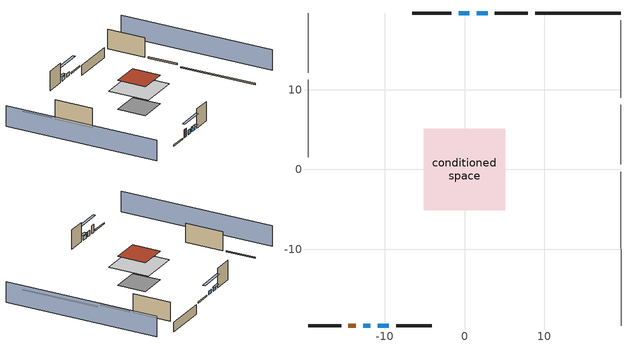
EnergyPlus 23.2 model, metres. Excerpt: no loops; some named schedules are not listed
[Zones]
conditioned space
 floor adiabatic (AdiabaticFloorConstruction): -5.1,-5.1 -5.1,5.1 5.1,5.1 5.1,-5.1 z2.74
 floor foundation (Slab1 construction): -3.6,-3.6 -3.6,3.6 3.6,3.6 3.6,-3.6 z-2.13
 wall outside (RimJoist1 construction): 7.96,19.63 3.81,19.63 z0.3:0.61
 wall outside (RimJoist3 construction): -19.63,-19.63 -15.49,-19.63 z0.3:0.61
 wall outside (AdiabaticWallConstruction 1): -14.56,-19.63 -13.64,-19.63 z0.3:2.34
 wall outside (AdiabaticWallConstruction): 2.89,19.63 1.55,19.63 / 0.62,19.63 -0.71,19.63 z0.3:1.19; -12.72,-19.63 -11.83,-19.63 z0.3:1.49; -10.9,-19.63 -9.52,-19.63 z0.3:1.25
 wall outside (Wall1 construction): -1.64,19.63 -6.53,19.63 z0.3:5.18
 wall outside (Wall3 construction): -8.59,-19.63 -4.08,-19.63 z0.3:5.18
 wall foundation (FoundationWall1 construction): 19.63,19.63 8.89,19.63 z-2.13:0.3
 wall adiabatic (FoundationWall2 construction): 19.63,-19.63 19.63,-0.29 z-0.3:0
 wall adiabatic (RimJoist2 construction): 19.63,0.64 19.63,8.1 z0.3:0.61
 wall adiabatic (RimJoist4 construction): -19.63,19.63 -19.63,12.17 z0.3:0.61
 wall adiabatic (Wall2 construction): 19.63,9.03 19.63,18.7 z0.3:5.18
 wall adiabatic (Wall4 construction): -19.63,11.24 -19.63,1.56 z0.3:5.18
 window (WindowConstruction): 2.89,19.63 1.55,19.63 z0.3:1.19
 window (WindowConstruction 1): 0.62,19.63 -0.71,19.63 z0.3:1.19
 window (WindowConstruction 2): -12.72,-19.63 -11.83,-19.63 z0.3:1.49
 window (WindowConstruction 3): -10.9,-19.63 -9.52,-19.63 z0.3:1.25
 door (Door): -14.56,-19.63 -13.64,-19.63 z0.3:2.34
 ceiling adiabatic (AdiabaticFloorConstruction): 5.1,-5.1 5.1,5.1 -5.1,5.1 -5.1,-5.1 z2.74
 roof outside (Roof1 construction): -3.6,3.6 -3.6,-3.6 3.6,-3.6 3.6,3.6 z5.18
shading: -27.86,19.63 -27.86,-19.63 / 27.86,-19.63 27.86,19.63 z0:5.18; -1.19,19.63 5.63,19.63 5.63,20.24 -1.19,20.24 z3.93; -1.02,19.63 0.93,19.63 0.93,20.24 -1.02,20.24 z1.49; -9.09,-19.63 -15.46,-19.63 -15.46,-20.24 -9.09,-20.24 z4.24; -9.21,-19.63 -11.21,-19.63 -11.21,-20.24 -9.21,-20.24 z1.55
[Building]
Building 1: Terrain=Suburbs
[Site:Location]
Ohio State Universi_OH_USA: Latitude {deg}=40.07; Longitude {deg}=-83.07; Time Zone {hr}=-5; Elevation {m}=283
[Site:GroundTemperature:Shallow]
7.2096, 5.15716, 4.99279, 5.96678, 9.8768, 13.7686, 17.1426, 19.2799, 19.4615, 17.7232, 14.4352, 10.6628
[Site:WaterMainsTemperature]
Calculation Method=Schedule; Temperature Schedule=mains temperature schedule
[Material] Roughness=Rough; Thermal Absorptance=0.9
Name | Thickness {m} | Conductivity {W/m-K} | Density {kg/m3} | Specific Heat {J/kg-K} | Solar Absorptance | Visible Absorptance
asphalt or fiberglass shingles | 0.00635 | 0.162714 | 1121.4 | 1465.45 | 0.85 | 0.85
concrete 4.0 in. | 0.1016 | 1.803125 | 2242.8 | 837.4 | 0.7 | 0.7
concrete 8.0 in. | 0.2032 | 1.803125 | 2242.8 | 837.4 | 0.7 | 0.7
door material | 0.04445 | 0.0612267 | 512.64 | 1214.23 | 0.7 | 0.7
exterior vertical ins | 0.051816 | 0.029427 | 32.04 | 1214.23 | 0.7 | 0.7
floor covering | 0.0127 | 0.0450781 | 54.468 | 1339.84 | 0.9 | 0.9
floor covering 1 | 0.0127 | 0.0433444 | 54.468 | 1339.84 | 0.6 | 0.6
floor rigid ins; wall rigid ins | 0.512978 | 0.029427 | 32.04 | 1214.23 | 0.7 | 0.7
floor stud and cavity | 0.1397 | 1.75129 | 37.0049 | 1207.88 | 0.7 | 0.7
furniture material conditioned space 1 | 0.1524 | 0.115458 | 640.8 | 1214.23 | 0.6 | 0.6
gypsum board | 0.0127 | 0.160291 | 801 | 837.4 | 0.6 | 0.6
gypsum board 1 | 0.0127 | 0.160291 | 801 | 837.4 | 0.7 | 0.7
osb sheathing 0.5 in.; osb sheathing 0.5 in. 1; osb sheathing 0.5 in. 2; osb sheathing 0.5 in. 3 | 0.0127 | 0.115458 | 512.64 | 1214.23 | 0.7 | 0.7
osb sheathing 0.75 in. | 0.01905 | 0.115458 | 512.64 | 1214.23 | 0.7 | 0.7
osb sheathing 2.0 in. | 0.0508 | 0.115458 | 512.64 | 1214.23 | 0.7 | 0.7
rim joist stud and cavity | 0.0508 | 0.0316358 | 125.044 | 1163.47 | 0.6 | 0.6
rim joist stud and cavity 1; rim joist stud and cavity 2 | 0.0508 | 0.10928 | 50.32683 | 1063.81 | 0.7 | 0.7
roof rigid ins | 0.103632 | 0.029427 | 32.04 | 1214.23 | 0.7 | 0.7
roof stud and cavity | 0.2032 | 0.161866 | 78.34581 | 1123.46 | 0.7 | 0.7
vinyl siding | 0.009525 | 0.089435 | 177.822 | 1046.75 | 0.5 | 0.5
wall layer 1 | 0.1524 | 56.523 | 2242.8 | 837.4 | 0.7 | 0.7
wall stud and cavity | 0.1397 | 0.0950889 | 139.0536 | 1170.24 | 0.7 | 0.7
wall stud and cavity 1 | 0.1397 | 0.506836 | 139.0536 | 1170.24 | 0.7 | 0.7
wall stud and cavity 2 | 0.0889 | 0.380278 | 52.3479 | 1209.89 | 0.7 | 0.7
wall stud and cavity 3 | 0.0889 | 0.391764 | 83.0341 | 1211.67 | 0.7 | 0.7
wood siding; wood siding 1 | 0.0254 | 0.102417 | 544.68 | 1172.36 | 0.7 | 0.7
[WindowMaterial:SimpleGlazingSystem]
WindowMaterial: U-Factor {W/m2-K}=2.15764; Solar Heat Gain Coefficient=0.44
[Construction]
AdiabaticFloorConstruction: floor stud and cavity, floor rigid ins, osb sheathing 0.75 in., floor covering 1
AdiabaticWallConstruction: wood siding, wall rigid ins, wall stud and cavity 2, gypsum board
AdiabaticWallConstruction 1: wood siding 1, wall rigid ins, wall stud and cavity 2, gypsum board
Door: door material
FoundationWall1 construction: concrete 8.0 in., gypsum board 1
FoundationWall2 construction: osb sheathing 0.5 in. 3, wall layer 1, gypsum board
furniture construction conditioned space 1: furniture material conditioned space 1
PartitionWallConstruction: gypsum board, wall stud and cavity 3, gypsum board
RimJoist1 construction; RimJoist3 construction: vinyl siding, osb sheathing 2.0 in., rim joist stud and cavity
RimJoist2 construction: rim joist stud and cavity 1
RimJoist4 construction: rim joist stud and cavity 2
Roof1 construction: asphalt or fiberglass shingles, roof rigid ins, osb sheathing 0.75 in., roof stud and cavity, gypsum board
Slab1 construction: concrete 4.0 in., floor covering
Wall1 construction; Wall3 construction: vinyl siding, osb sheathing 0.5 in., wall stud and cavity, gypsum board
Wall2 construction: osb sheathing 0.5 in. 1, wall stud and cavity 1, gypsum board
Wall4 construction: osb sheathing 0.5 in. 2, wall stud and cavity 1, gypsum board
WindowConstruction; WindowConstruction 1; WindowConstruction 2; WindowConstruction 3: WindowMaterial
[Zone]
conditioned space: Multiplier=1; Volume {m3}=380.125; Part of Total Floor Area=Yes
[Space]
conditioned space 1: Zone=conditioned space; Volume {m3}=380.125
[SurfaceProperty:ExposedFoundationPerimeter]
Slab1: Exposed Perimeter Calculation Method=TotalExposedPerimeter; Total Exposed Perimeter {m}=10.7442
[SurfaceProperty:IncidentSolarMultiplier] Incident Solar Multiplier=1; Incident Solar Multiplier Schedule=trans schedule winter=0.85 summer=0.7
Window1; Window2; Window3; Window4
[InternalMass] Zone or ZoneList=conditioned space; Space or SpaceList=conditioned space 1
Name | Construction | Surface Area {m2}
furniture mass conditioned space 1 | furniture construction conditioned space 1 | 62.3271
partition wall mass | PartitionWallConstruction | 155.891
[Lights]
interior lighting: Zone or ZoneList or Space or SpaceList=conditioned space 1; Schedule=lighting_interior; Design Level Calculation Method=LightingLevel; Lighting Level {W}=297.105; Return Air Fraction=0; Fraction Radiant=0.6; Fraction Visible=0.2; Fraction Replaceable=1
[People]
occupants: Zone or ZoneList or Space or SpaceList=conditioned space 1; Number of People Schedule=occupants; Number of People Calculation Method=People; Number of People=2; Fraction Radiant=0.314171; Sensible Heat Fraction=0.56303; Activity Level Schedule=occupants activity schedule; Carbon Dioxide Generation Rate {m3/s-W}=0; Enable ASHRAE 55 Comfort Warnings=No; Mean Radiant Temperature Calculation Type=ZoneAveraged
[ElectricEquipment] Zone or ZoneList or Space or SpaceList=conditioned space 1; Design Level Calculation Method=EquipmentLevel
Name | Schedule | Design Level {W} | Fraction Latent | Fraction Radiant | Fraction Lost
ceiling fan | ceiling_fan | 16.713 | 0 | 0.558 | 0
clothes dryer | clothes_dryer | 3127.61 | 0.015 | 0.081 | 0.85
clothes washer | clothes_washer | 156.412 | 0.03 | 0.162 | 0.7
cooking range | cooking_range | 105.621 | 0.161847 | 0.382892 | 0.2
dishwasher | dishwasher | 319.293 | 0.3 | 0.18 | 0.4
fridge | fridge schedule | 57.4402 | 0 | 0.6 | 0
mech vent bath fan 0 | mech vent bath fan 0 schedule | 30 | 0 | 0 | 1
mech vent house fan | mech vent house fan schedule | 0 | 0 | 0 | 1
mech vent house fan cfis | mech vent house fan cfis schedule | 0 | 0 | 0 | 0
mech vent range fan 0 | mech vent range fan 0 schedule | 30 | 0 | 0 | 1
misc plug loads | plug_loads_other | 413.017 | 0.021 | 0.558 | 0.049
whole house fan | Always On Discrete | 0 | 0 | 0 | 1
[OtherEquipment] Zone or ZoneList or Space or SpaceList=conditioned space 1; Design Level Calculation Method=EquipmentLevel
Name | Fuel Type | Schedule | Design Level {W} | Fraction Latent | Fraction Radiant | Fraction Lost
cooking range 1 | NaturalGas | cooking_range | 3095.43 | 0.161847 | 0.382892 | 0.2
mech vent house fan latent load equip | None | Always On Discrete | 0 | 1 | 0 | 0
mech vent house fan sensible load equip | None | Always On Discrete | 0 | 0 | 0 | 0
water heater energy adjustment1 | NaturalGas | Always On Discrete | 0.01 | 0 | 0 | 1
water latent | None | hot_water_fixtures | 242.344 | 1 | 0 | 0
water sensible | None | hot_water_fixtures | -238.84 | 0 | 0.6 | 0
[ZoneInfiltration:DesignFlowRate] Zone or ZoneList or Space or SpaceList=conditioned space 1; Schedule=Always On Discrete; Design Flow Rate Calculation Method=Flow/Zone; Design Flow Rate {m3/s}=0
infil flow; natural vent flow; whole house fan flow
[AvailabilityManager:Scheduled]
air source heat pump airloop Availability Manager: Schedule=Always On Discrete
[WaterUse:Equipment]
dishwasher: Peak Flow Rate {m3/s}=3.4896e-06; Flow Rate Fraction Schedule=hot_water_dishwasher
[Foundation:Kiva]
Foundation Kiva 1: Initial Indoor Air Temperature {C}=21.1111; Wall Height Above Grade {m}=0.3048; Wall Depth Below Slab {m}=0.2032; Custom Block Material Name 1=exterior vertical ins; Custom Block Depth 1 {m}=2.4384; Custom Block X Position 1 {m}=0.2159; Custom Block Z Position 1 {m}=0
[Foundation:Kiva:Settings]
Soil Conductivity {W/m-K}=2.4234; Soil Density {kg/m3}=1842.3; Soil Specific Heat {J/kg-K}=418.7; Ground Solar Absorptivity=0.9; Ground Thermal Absorptivity=0.9; Ground Surface Roughness {m}=0.03; Far-Field Width {m}=40; Deep-Ground Boundary Condition=ZeroFlux; Deep-Ground Depth {m}=40; Minimum Cell Dimension {m}=0.2; Maximum Cell Growth Coefficient=3; Simulation Timestep=Timestep
[Exterior:Lights]
exterior lighting: Schedule=exterior lighting schedule; Design Level {W}=16.6233
[EnergyManagementSystem:GlobalVariable]
air_source_heat_pump_airloop_Fan_RTF
[EnergyManagementSystem:Sensor]
Name | Output:Variable or Output:Meter | Output:Variable or Output:Meter Index Key
clg_load_cond | Cooling:EnergyTransfer:Zone:CONDITIONED SPACE
clg_sp_s | Schedule Value | cooling setpoint
clothes_dryer_exhaust_0_sch_s | Schedule Value | clothes_dryer
cool_season | Schedule Value | cooling season schedule
htg_load_cond | Heating:EnergyTransfer:Zone:CONDITIONED SPACE
htg_sp_s | Schedule Value | heating setpoint
mech_vent_bath_fan_0_sch_s | Schedule Value | mech vent bath fan 0 schedule
mech_vent_range_fan_0_sch_s | Schedule Value | mech vent range fan 0 schedule
natural_vent_s | Schedule Value | natural vent schedule
out_pb_s | Site Outdoor Air Barometric Pressure
out_wt_s | Site Outdoor Air Humidity Ratio
site_vw_s | Site Wind Speed
[EnergyManagementSystem:Actuator]
Name | Actuated Component Unique | Actuated Component Type | Actuated Component Control Type
infil_flow_act | infil flow | Zone Infiltration | Air Exchange Flow Rate
mech_vent_house_fan_cfis_act | mech vent house fan cfis | ElectricEquipment | Electricity Rate
mech_vent_house_fan_latent_load_equip_act | mech vent house fan latent load equip | OtherEquipment | Power Level
mech_vent_house_fan_sensible_load_equip_act | mech vent house fan sensible load equip | OtherEquipment | Power Level
natural_vent_flow_act | natural vent flow | Zone Infiltration | Air Exchange Flow Rate
water_heater_ec_adj_act | water heater energy adjustment1 | OtherEquipment | Power Level
whole_house_fan_act | whole house fan | ElectricEquipment | Electricity Rate
whole_house_fan_flow_act | whole house fan flow | Zone Infiltration | Air Exchange Flow Rate
[EnergyManagementSystem:Program]
air_source_heat_pump_supply_fan_disaggregate_program: Set air_source_heat_pump_supply_fan_clg = 0; Set air_source_heat_pump_supply_fan_primary_htg = 0; Set air_source_heat_pump_supply_fan_backup_htg = 0; If air_source_heat_pump_clg_coil_s > 0; Set air_source_heat_pump_supply_fan_clg = air_source_heat_pump_supply_fan_s; ElseIf air_source_heat_pump_htg_coil_s > 0 && (air_source_heat_pump_backup_htg_coil_s > 0); Set air_source_heat_pump_supply_fan_primary_htg = air_source_heat_pump_supply_fan_s * air_source_heat_pump_htg_coil_s / (air_source_heat_pump_htg_coil_s + air_source_heat_pump_backup_htg_coil_s); Set air_source_heat_pump_supply_fan_backup_htg = air_source_heat_pump_supply_fan_s * air_source_heat_pump_backup_htg_coil_s / (air_source_heat_pump_htg_coil_s + air_source_heat_pump_backup_htg_coil_s); ElseIf air_source_heat_pump_htg_coil_s > 0; Set air_source_heat_pump_supply_fan_primary_htg = air_source_heat_pump_supply_fan_s; Else; Set air_source_heat_pump_supply_fan_backup_htg = air_source_heat_pump_supply_fan_s; EndIf
infil_program: Set p_m = 0.14; Set p_s = 0.22; Set s_m = 270; Set s_s = 370; Set z_m = 9.99744; Set z_s = 5.410200000000001; Set f_t = (((s_m/z_m)^p_m)*((z_s/s_s)^p_s)); Set Tdiff = tin_s-tout_s; Set dT = @Abs Tdiff; Set c = 0.1019; Set Cs = 0.0998; Set Cw = 0.147; Set n = 0.65; Set sft = (f_t*0.7000000000000001); Set temp1 = ((c*Cw)*((sft*site_vw_s)^(2*n)))^2; Set Qinf = (((c*Cs*(dT^n))^2)+temp1)^0.5; Set Qinf = (@Max Qinf 0); Set mech_vent_house_fan_sensible_load_equip_act = 0.0; Set mech_vent_house_fan_latent_load_equip_act = 0.0; Set OASupInPb = out_pb_s; Set OASupInTemp = tout_s; Set OASupInW = out_wt_s; Set OASupRho = (@RhoAirFnPbTdbW OASupInPb OASupInTemp OASupInW); Set OASupCp = (@CpAirFnW OASupInW); Set OASupInEnth = (@HFnTdbW OASupInTemp OASupInW); Set ZoneTemp = tin_s; Set ZoneW = win_s; Set ZoneCp = (@CpAirFnW ZoneW); Set ZoneAirEnth = (@HFnTdbW ZoneTemp ZoneW); Set mech_vent_house_fan_cfis_act = 0.0; Set QWHV_cfis_sup = 0.0; Set QWHV_cfis_suppl_sup = 0.0; Set QWHV_cfis_suppl_exh = 0.0; Set Qrange = 0; Set Qrange = Qrange + 0.04719 * mech_vent_range_fan_0_sch_s; Set Qbath = 0; Set Qbath = Qbath + 0.04719 * mech_vent_bath_fan_0_sch_s; Set Qdryer = 0; Set Qdryer = Qdryer + 0.07639 * clothes_dryer_exhaust_0_sch_s; Set QWHV_sup = 0.0; Set QWHV_exh = 0.0; Set Qexhaust = Qrange + Qbath + Qdryer + QWHV_exh + QWHV_cfis_suppl_exh; Set Qsupply = QWHV_sup + QWHV_cfis_sup + QWHV_cfis_suppl_sup; Set Qfan = (@Max Qexhaust Qsupply); If Qfan > 0; Set Qavg = ((Qexhaust + Qsupply) / 2.0); If ((@Abs (Qexhaust - Qavg)) / Qavg) <= 0.1; Set phi = 1; Else; Set phi = (Qinf / (Qinf + Qfan)); EndIf; Set Qinf_adj = phi * Qinf; Else; Set Qinf_adj = Qinf; EndIf; Set infil_flow_act = Qinf_adj; Set Qload = Qfan; Set Effectiveness_Sens = 0.0; Set Effectiveness_Lat = 0.0; Set Fan_MFR = Qload * OASupRho; Set ZoneInEnth = OASupInEnth; Set ZoneInTemp = OASupInTemp; Set FanTotalToCond = Fan_MFR * (ZoneInEnth - ZoneAirEnth); Set FanSensToCond = Fan_MFR * ZoneCp * (ZoneInTemp - ZoneTemp); Set FanLatToCond = FanTotalToCond - FanSensToCond; Set mech_vent_house_fan_sensible_load_equip_act = mech_vent_house_fan_sensible_load_equip_act + FanSensToCond; Set mech_vent_house_fan_latent_load_equip_act = mech_vent_house_fan_latent_load_equip_act + FanLatToCond
natural_vent_program: Set Tin = tin_s; Set Tout = tout_s; Set Wout = out_wt_s; Set Pbar = out_pb_s; Set Phiout = (@RhFnTdbWPb Tout Wout Pbar); Set MaxHR = 0.0115; Set MaxRH = 0.7; Set Tnvsp = (htg_sp_s + clg_sp_s) / 2; Set NVavail = natural_vent_s; Set ClgSsnAvail = cool_season; Set natural_vent_flow_act = 0; Set whole_house_fan_flow_act = 0; Set whole_house_fan_act = 0; If ((Wout < MaxHR) && (Phiout < MaxRH) && (Tin > Tout) && (Tin > Tnvsp) && (ClgSsnAvail > 0)); Set WHF_Flow = 0; Set Adj = (Tin-Tnvsp)/(Tin-Tout); Set Adj = (@Min Adj 1); Set Adj = (@Max Adj 0); If (WHF_Flow > 0); Set whole_house_fan_flow_act = WHF_Flow*Adj; Set WHF_W = 0; Set whole_house_fan_act = WHF_W*Adj; ElseIf (NVavail > 0); Set NVArea = 1897.228721664; Set Cs = 0.0001989901015519336; Set Cw = 9.172957080274798e-05; Set Tdiff = Tin-Tout; Set dT = (@Abs Tdiff); Set Vwind = site_vw_s; Set SGNV = NVArea*Adj*((((Cs*dT)+(Cw*(Vwind^2)))^0.5)/1000); Set MaxNV = 2.1118074925056005; Set natural_vent_flow_act = (@Min SGNV MaxNV); EndIf; EndIf
total_loads_program: Set loads_htg_tot = 0; Set loads_clg_tot = 0; If htg_load_cond > 0; Set loads_htg_tot = loads_htg_tot + (htg_load_cond - clg_load_cond) * 1.0; EndIf; If clg_load_cond > 0; Set loads_clg_tot = loads_clg_tot + (clg_load_cond - htg_load_cond) * 1.0; EndIf
unmet_hours_program: Set htg_unmet_hours = 0; Set clg_unmet_hours = 0; If ((DayOfYear >= 1) && (DayOfYear <= 365)); If zone_htg_unmet_s > htg_unmet_hours; Set htg_unmet_hours = zone_htg_unmet_s; EndIf; EndIf; If ((DayOfYear >= 1) && (DayOfYear <= 365)); If zone_clg_unmet_s > clg_unmet_hours; Set clg_unmet_hours = zone_clg_unmet_s; EndIf; EndIf
water_heater_EC_adj: Set dhw_e_cons = water_heater_energy + water_heater_on_cycle_parasitic + water_heater_off_cycle_parasitic; Set water_heater_ec_adj_act = 0.0 * dhw_e_cons / 1
[EnergyManagementSystem:ProgramCallingManager]
air source heat pump supply fan disaggregate program calling manager: EndOfSystemTimestepBeforeHVACReporting; air_source_heat_pump_supply_fan_disaggregate_program
infil_program calling manager: BeginZoneTimestepAfterInitHeatBalance; infil_program
natural_vent_program calling manager: BeginZoneTimestepAfterInitHeatBalance; natural_vent_program
total_loads_program calling manager: EndOfZoneTimestepAfterZoneReporting; total_loads_program
unmet_hours_program calling manager: EndOfZoneTimestepBeforeZoneReporting; unmet_hours_program
water heater EC_adj ProgramManager: EndOfSystemTimestepBeforeHVACReporting; water_heater_EC_adj
[EnergyManagementSystem:OutputVariable]
Name | EMS Variable | Type of Data in Variable | Update Frequency | EMS Program or Subroutine | Units
air source heat pump supply fan disaggregate clg | air_source_heat_pump_supply_fan_clg | Summed | SystemTimestep | air_source_heat_pump_supply_fan_disaggregate_program | J
air source heat pump supply fan disaggregate htg backup | air_source_heat_pump_supply_fan_backup_htg | Summed | SystemTimestep | air_source_heat_pump_supply_fan_disaggregate_program | J
air source heat pump supply fan disaggregate htg primary | air_source_heat_pump_supply_fan_primary_htg | Summed | SystemTimestep | air_source_heat_pump_supply_fan_disaggregate_program | J
infil_flow_act_timeseries_outvar | infil_flow_act | Averaged | ZoneTimestep | infil_program | m^/s
natural_vent_flow_act_timeseries_outvar | natural_vent_flow_act | Averaged | ZoneTimestep | natural_vent_program | m^/s
Qfan_timeseries_outvar | Qfan | Averaged | ZoneTimestep | infil_program | m^/s
whole_house_fan_flow_act_timeseries_outvar | whole_house_fan_flow_act | Averaged | ZoneTimestep | natural_vent_program | m^/s
loads_htg_tot_peakload_outvar; loads_htg_tot_annual_outvar; loads_htg_tot_timeseries_outvar | loads_htg_tot | Summed | ZoneTimestep | total_loads_program | J
loads_clg_tot_peakload_outvar; loads_clg_tot_annual_outvar; loads_clg_tot_timeseries_outvar | loads_clg_tot | Summed | ZoneTimestep | total_loads_program | J
htg_unmet_hours_annual_outvar; htg_unmet_hours_timeseries_outvar | htg_unmet_hours | Summed | ZoneTimestep | unmet_hours_program | hr
clg_unmet_hours_annual_outvar; clg_unmet_hours_timeseries_outvar | clg_unmet_hours | Summed | ZoneTimestep | unmet_hours_program | hr
